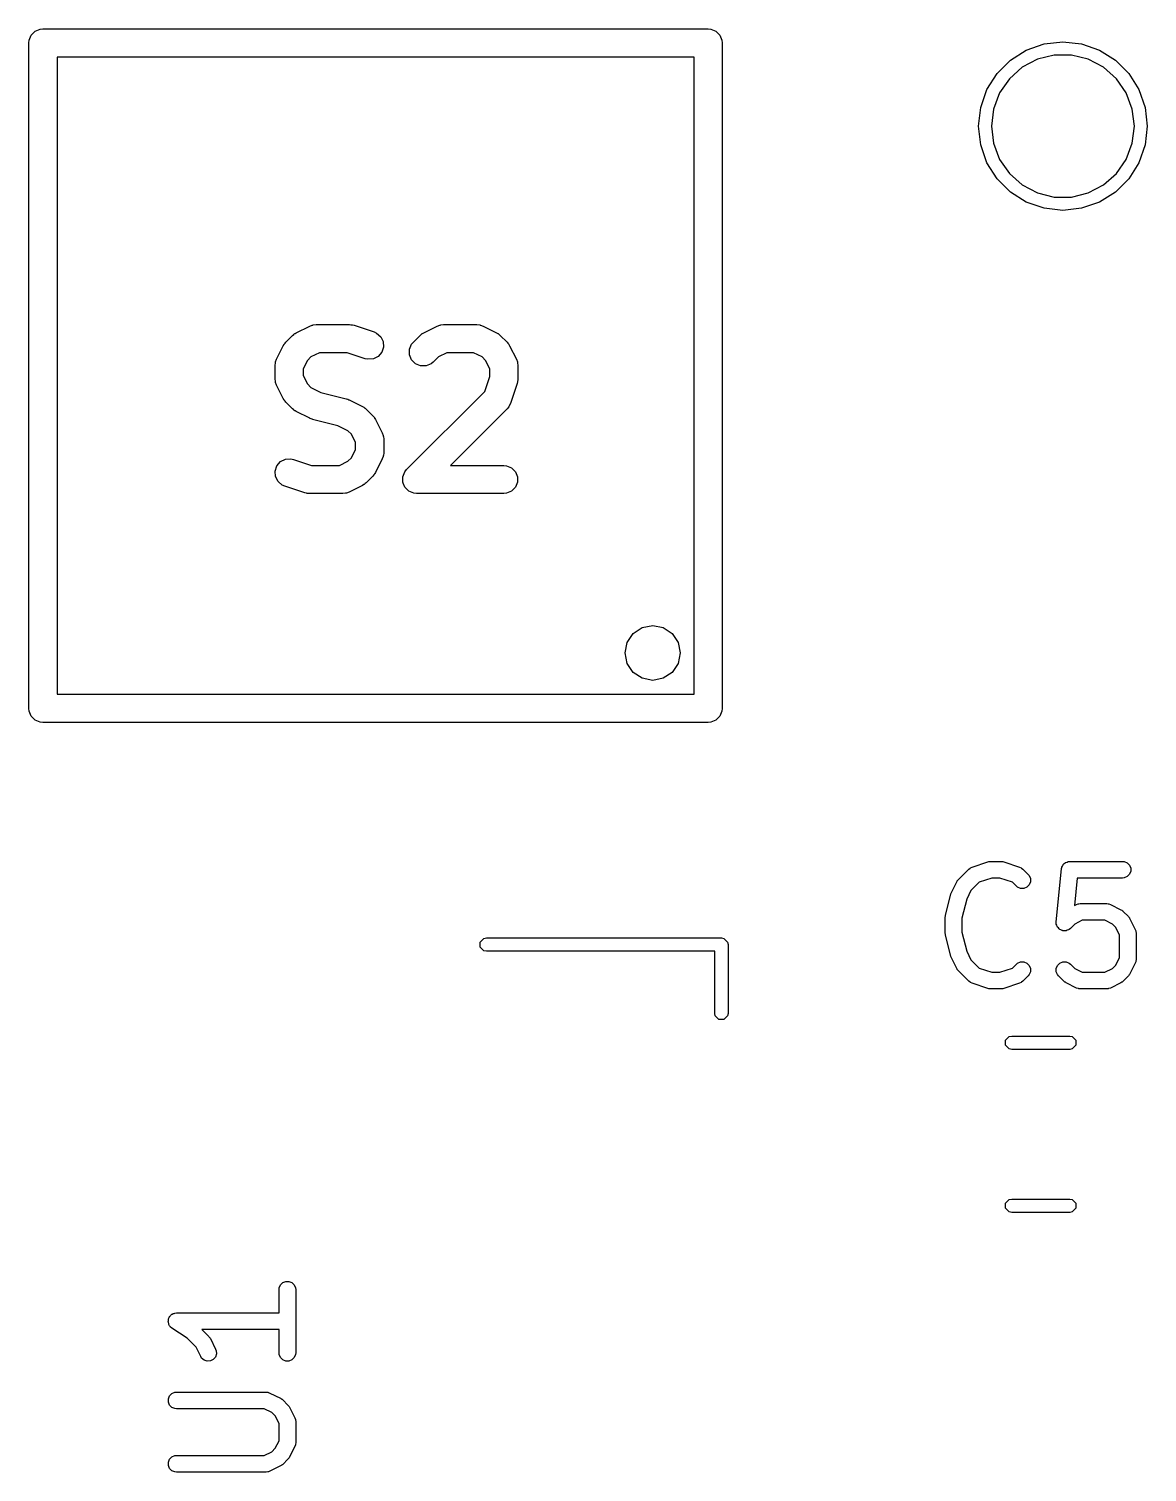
# Model space of a CAD drawing. Extents: x -0.8 to 79.7, y -28.9 to 1.9.
# Drawn here: x 57.37 to 67.46, y -12.14 to 0.88 of the extents above; entities that cross this region are included whole.
import ezdxf

# ---------------------------------------------------------------- set-up
doc = ezdxf.new("R2010")
doc.units = 0
doc.layers.add('BLACK', color=7, linetype='CONTINUOUS')

msp = doc.modelspace()

# ---------------------------------------------------------------- linework, layer by layer
at = {"layer": 'BLACK', "linetype": 'CONTINUOUS'}
for p, q in [((57.37544, 0.774776), (57.394403, 0.820557)), ((57.394403, 0.820557), (57.429443, 0.855597)), ((57.429443, 0.855597), (57.475224, 0.87456)), ((57.475224, 0.87456), (57.5, 0.877)), ((57.5, 0.877), (63.5, 0.877)), ((63.5, 0.877), (63.524776, 0.87456)), ((63.524776, 0.87456), (63.570557, 0.855597)), ((63.570557, 0.855597), (63.605597, 0.820557)), ((63.605597, 0.820557), (63.62456, 0.774776)), ((57.373, 0.75), (57.37544, 0.774776)), ((57.373, -5.25), (57.373, 0.75)), ((63.62456, 0.774776), (63.627, 0.75)), ((63.627, 0.75), (63.627, -5.25)), ((66.226148, 0.594192), (66.370248, 0.684736)), ((66.370248, 0.684736), (66.530884, 0.740945)), ((66.530884, 0.740945), (66.7, 0.76)), ((66.7, 0.76), (66.869116, 0.740945)), ((66.869116, 0.740945), (67.029752, 0.684736)), ((67.029752, 0.684736), (67.173852, 0.594192)), ((57.627, 0.623), (57.627, -5.123)), ((63.373, 0.623), (57.627, 0.623)), ((63.373, -5.123), (63.373, 0.623)), ((66.105808, 0.473852), (66.226148, 0.594192)), ((66.333768, 0.530579), (66.217434, 0.427516)), ((66.471386, 0.602806), (66.333768, 0.530579)), ((66.62229, 0.64), (66.471386, 0.602806)), ((66.77771, 0.64), (66.62229, 0.64)), ((66.928614, 0.602806), (66.77771, 0.64)), ((67.066232, 0.530579), (66.928614, 0.602806)), ((67.182566, 0.427516), (67.066232, 0.530579)), ((67.173852, 0.594192), (67.294192, 0.473852)), ((66.015264, 0.329752), (66.105808, 0.473852)), ((66.217434, 0.427516), (66.129146, 0.299607)), ((67.270854, 0.299607), (67.182566, 0.427516)), ((67.294192, 0.473852), (67.384736, 0.329752)), ((65.959055, 0.169116), (66.015264, 0.329752)), ((66.129146, 0.299607), (66.074033, 0.154287)), ((67.325967, 0.154287), (67.270854, 0.299607)), ((67.384736, 0.329752), (67.440945, 0.169116)), ((65.94, 0), (65.959055, 0.169116)), ((66.074033, 0.154287), (66.055299, 0)), ((67.344701, 0), (67.325967, 0.154287)), ((67.440945, 0.169116), (67.46, 0)), ((65.959055, -0.169116), (65.94, 0)), ((66.055299, 0), (66.074033, -0.154287)), ((67.325967, -0.154287), (67.344701, 0)), ((67.46, 0), (67.440945, -0.169116)), ((66.015264, -0.329752), (65.959055, -0.169116)), ((66.074033, -0.154287), (66.129146, -0.299607)), ((67.270854, -0.299607), (67.325967, -0.154287)), ((67.440945, -0.169116), (67.384736, -0.329752)), ((66.105808, -0.473852), (66.015264, -0.329752)), ((66.129146, -0.299607), (66.217434, -0.427516)), ((67.182566, -0.427516), (67.270854, -0.299607)), ((67.384736, -0.329752), (67.294192, -0.473852)), ((66.226148, -0.594192), (66.105808, -0.473852)), ((66.217434, -0.427516), (66.333768, -0.530579)), ((67.066232, -0.530579), (67.182566, -0.427516)), ((67.294192, -0.473852), (67.173852, -0.594192)), ((66.370248, -0.684736), (66.226148, -0.594192)), ((66.333768, -0.530579), (66.471386, -0.602806)), ((66.471386, -0.602806), (66.62229, -0.64)), ((66.62229, -0.64), (66.77771, -0.64)), ((66.77771, -0.64), (66.928614, -0.602806)), ((66.928614, -0.602806), (67.066232, -0.530579)), ((67.173852, -0.594192), (67.029752, -0.684736)), ((66.530884, -0.740945), (66.370248, -0.684736)), ((66.7, -0.76), (66.530884, -0.740945)), ((66.869116, -0.740945), (66.7, -0.76)), ((67.029752, -0.684736), (66.869116, -0.740945)), ((59.785537, -1.863202), (59.906488, -1.802726)), ((59.906488, -1.802726), (59.92974, -1.793828)), ((59.92974, -1.793828), (59.934292, -1.793504)), ((59.934292, -1.793504), (59.938509, -1.791758)), ((59.938509, -1.791758), (59.963285, -1.789318)), ((59.963285, -1.789318), (60.265666, -1.789318)), ((60.265666, -1.789318), (60.278204, -1.790552)), ((60.278204, -1.790552), (60.281551, -1.790315)), ((60.281551, -1.790315), (60.285952, -1.791315)), ((60.285952, -1.791315), (60.290442, -1.791758)), ((60.290442, -1.791758), (60.293539, -1.79304)), ((60.293539, -1.79304), (60.305827, -1.795835)), ((60.305827, -1.795835), (60.487256, -1.856311)), ((60.934584, -1.863202), (61.055537, -1.802726)), ((61.055537, -1.802726), (61.078789, -1.793828)), ((61.078789, -1.793828), (61.08334, -1.793504)), ((61.08334, -1.793504), (61.087557, -1.791758)), ((61.087557, -1.791758), (61.112333, -1.789318)), ((61.112333, -1.789318), (61.414714, -1.789318)), ((61.414714, -1.789318), (61.43949, -1.791758)), ((61.43949, -1.791758), (61.443706, -1.793504)), ((61.443706, -1.793504), (61.448259, -1.793828)), ((61.448259, -1.793828), (61.47151, -1.802726)), ((61.47151, -1.802726), (61.592462, -1.863202)), ((59.684059, -1.957207), (59.692054, -1.947467)), ((59.692054, -1.947467), (59.752531, -1.88699)), ((59.752531, -1.88699), (59.762271, -1.878997)), ((59.762271, -1.878997), (59.764468, -1.876464)), ((59.764468, -1.876464), (59.768287, -1.874059)), ((59.768287, -1.874059), (59.771776, -1.871197)), ((59.771776, -1.871197), (59.774874, -1.869913)), ((59.774874, -1.869913), (59.785537, -1.863202)), ((60.487256, -1.856311), (60.509989, -1.866461)), ((60.509989, -1.866461), (60.547424, -1.898928)), ((60.547424, -1.898928), (60.569585, -1.94325)), ((60.569585, -1.94325), (60.573098, -1.992679)), ((60.825308, -1.966712), (60.841101, -1.947467)), ((60.841101, -1.947467), (60.901577, -1.886991)), ((60.901577, -1.886991), (60.911319, -1.878995)), ((60.911319, -1.878995), (60.913515, -1.876464)), ((60.913515, -1.876464), (60.91733, -1.874062)), ((60.91733, -1.874062), (60.920822, -1.871197)), ((60.920822, -1.871197), (60.923923, -1.869912)), ((60.923923, -1.869912), (60.934584, -1.863202)), ((61.592462, -1.863202), (61.603126, -1.869915)), ((61.603126, -1.869915), (61.606224, -1.871198)), ((61.606224, -1.871198), (61.60971, -1.874059)), ((61.60971, -1.874059), (61.613531, -1.876464)), ((61.613531, -1.876464), (61.615728, -1.878997)), ((61.615728, -1.878997), (61.625469, -1.886991)), ((61.625469, -1.886991), (61.685945, -1.947467)), ((61.685945, -1.947467), (61.693939, -1.957208)), ((59.607788, -2.101426), (59.668264, -1.980474)), ((59.668264, -1.980474), (59.674976, -1.96981)), ((59.674976, -1.96981), (59.67626, -1.966711)), ((59.67626, -1.966711), (59.679122, -1.963222)), ((59.679122, -1.963222), (59.681526, -1.959405)), ((59.681526, -1.959405), (59.684059, -1.957207)), ((59.917562, -2.081169), (59.886231, -2.112499)), ((59.993265, -2.043318), (59.917562, -2.081169)), ((60.245056, -2.043318), (59.993265, -2.043318)), ((60.406934, -2.097277), (60.245056, -2.043318)), ((60.524961, -2.077123), (60.480639, -2.099284)), ((60.557428, -2.039688), (60.524961, -2.077123)), ((60.573098, -1.992679), (60.557428, -2.039688)), ((60.806344, -2.012493), (60.825308, -1.966712)), ((60.806344, -2.062047), (60.806344, -2.012493)), ((60.825308, -2.107828), (60.806344, -2.062047)), ((61.066611, -2.081168), (61.020707, -2.127073)), ((61.142314, -2.043318), (61.066611, -2.081168)), ((61.384734, -2.043318), (61.142314, -2.043318)), ((61.460434, -2.081168), (61.384734, -2.043318)), ((61.491767, -2.112501), (61.460434, -2.081168)), ((61.693939, -1.957208), (61.696471, -1.959404)), ((61.696471, -1.959404), (61.698873, -1.96322)), ((61.698873, -1.96322), (61.701739, -1.966712)), ((61.701739, -1.966712), (61.703023, -1.969812)), ((61.703023, -1.969812), (61.709734, -1.980473)), ((61.709734, -1.980473), (61.770211, -2.101425)), ((59.59438, -2.158222), (59.59682, -2.133446)), ((59.59438, -2.279175), (59.59438, -2.158222)), ((59.59682, -2.133446), (59.598566, -2.129229)), ((59.598566, -2.129229), (59.59889, -2.124677)), ((59.59889, -2.124677), (59.607788, -2.101426)), ((59.886231, -2.112499), (59.84838, -2.188202)), ((59.84838, -2.188202), (59.84838, -2.249194)), ((60.431211, -2.102797), (60.406934, -2.097277)), ((60.480639, -2.099284), (60.431211, -2.102797)), ((60.860346, -2.142866), (60.825308, -2.107828)), ((60.906127, -2.16183), (60.860346, -2.142866)), ((60.955681, -2.16183), (60.906127, -2.16183)), ((61.001462, -2.142866), (60.955681, -2.16183)), ((61.020707, -2.127073), (61.001462, -2.142866)), ((61.529619, -2.188203), (61.491767, -2.112501)), ((61.529619, -2.258564), (61.529619, -2.188203)), ((61.770211, -2.101425), (61.779109, -2.124677)), ((61.779109, -2.124677), (61.779432, -2.129229)), ((61.779432, -2.129229), (61.781179, -2.133446)), ((61.781179, -2.133446), (61.783619, -2.158222)), ((61.783619, -2.158222), (61.783619, -2.279175)), ((59.59682, -2.303951), (59.59438, -2.279175)), ((59.598566, -2.308167), (59.59682, -2.303951)), ((59.59889, -2.31272), (59.598566, -2.308167)), ((59.607788, -2.335971), (59.59889, -2.31272)), ((59.668264, -2.456923), (59.607788, -2.335971)), ((59.84838, -2.249194), (59.886231, -2.324897)), ((59.886231, -2.324897), (59.917561, -2.356227)), ((61.485139, -2.392), (61.529619, -2.258564)), ((61.777102, -2.319337), (61.716625, -2.500765)), ((61.779896, -2.307047), (61.777102, -2.319337)), ((61.781179, -2.303951), (61.779896, -2.307047)), ((61.78162, -2.299463), (61.781179, -2.303951)), ((61.782622, -2.295061), (61.78162, -2.299463)), ((61.783619, -2.279175), (61.782384, -2.291714)), ((61.782384, -2.291714), (61.782622, -2.295061)), ((59.674976, -2.467586), (59.668264, -2.456923)), ((59.67626, -2.470686), (59.674976, -2.467586)), ((59.679122, -2.474174), (59.67626, -2.470686)), ((59.917561, -2.356227), (60.007613, -2.401253)), ((60.007613, -2.401253), (60.235992, -2.458348)), ((60.235992, -2.458348), (60.237819, -2.459)), ((60.237819, -2.459), (60.238735, -2.459066)), ((60.238735, -2.459066), (60.249043, -2.463011)), ((60.249043, -2.463011), (60.259436, -2.466724)), ((60.259436, -2.466724), (60.260173, -2.46727)), ((60.260173, -2.46727), (60.261986, -2.467964)), ((60.261986, -2.467964), (60.382938, -2.52844)), ((60.780625, -3.096516), (61.485139, -2.392)), ((59.681526, -2.477992), (59.679122, -2.474174)), ((59.684059, -2.480189), (59.681526, -2.477992)), ((59.692054, -2.48993), (59.684059, -2.480189)), ((59.752531, -2.550407), (59.692054, -2.48993)), ((59.76227, -2.558399), (59.752531, -2.550407)), ((59.764467, -2.560932), (59.76227, -2.558399)), ((59.768286, -2.563336), (59.764467, -2.560932)), ((59.771776, -2.5662), (59.768286, -2.563336)), ((59.774873, -2.567483), (59.771776, -2.5662)), ((59.785536, -2.574195), (59.774873, -2.567483)), ((59.906488, -2.634672), (59.785536, -2.574195)), ((60.382938, -2.52844), (60.393602, -2.535153)), ((60.393602, -2.535153), (60.3967, -2.536436)), ((60.3967, -2.536436), (60.400186, -2.539297)), ((60.400186, -2.539297), (60.404007, -2.541702)), ((60.404007, -2.541702), (60.406204, -2.544235)), ((60.406204, -2.544235), (60.415945, -2.552229)), ((60.415945, -2.552229), (60.476421, -2.612705)), ((61.685944, -2.550406), (61.177033, -3.059318)), ((61.701738, -2.531161), (61.685944, -2.550406)), ((61.703484, -2.526945), (61.701738, -2.531161)), ((61.706475, -2.523497), (61.703484, -2.526945)), ((61.716625, -2.500765), (61.706475, -2.523497)), ((59.908302, -2.635366), (59.906488, -2.634672)), ((59.909039, -2.635912), (59.908302, -2.635366)), ((59.919424, -2.639622), (59.909039, -2.635912)), ((59.92974, -2.64357), (59.919424, -2.639622)), ((59.930655, -2.643635), (59.92974, -2.64357)), ((59.932483, -2.644288), (59.930655, -2.643635)), ((60.160863, -2.701382), (59.932483, -2.644288)), ((60.25091, -2.746406), (60.160863, -2.701382)), ((60.476421, -2.612705), (60.484415, -2.622446)), ((60.484415, -2.622446), (60.486947, -2.624642)), ((60.486947, -2.624642), (60.489349, -2.628458)), ((60.489349, -2.628458), (60.492215, -2.63195)), ((60.492215, -2.63195), (60.493499, -2.63505)), ((60.493499, -2.63505), (60.50021, -2.645711)), ((60.50021, -2.645711), (60.560687, -2.766665)), ((60.282243, -2.777739), (60.25091, -2.746406)), ((60.320095, -2.853442), (60.282243, -2.777739)), ((60.320095, -2.914431), (60.320095, -2.853442)), ((60.560687, -2.766665), (60.569585, -2.789916)), ((60.569585, -2.789916), (60.569908, -2.794468)), ((60.569908, -2.794468), (60.571655, -2.798685)), ((60.571655, -2.798685), (60.574095, -2.823461)), ((60.574095, -2.823461), (60.574095, -2.944413)), ((60.250912, -3.021466), (60.282242, -2.990136)), ((60.282242, -2.990136), (60.320095, -2.914431)), ((60.569585, -2.977958), (60.560687, -3.00121)), ((60.569908, -2.973405), (60.569585, -2.977958)), ((60.571655, -2.969189), (60.569908, -2.973405)), ((60.574095, -2.944413), (60.571655, -2.969189)), ((59.595377, -3.109957), (59.611047, -3.062948)), ((59.59889, -3.159386), (59.595377, -3.109957)), ((59.611047, -3.062948), (59.643514, -3.025513)), ((59.643514, -3.025513), (59.687836, -3.003352)), ((59.687836, -3.003352), (59.737265, -2.999839)), ((59.737265, -2.999839), (59.761541, -3.005359)), ((59.761541, -3.005359), (59.923419, -3.059318)), ((59.923419, -3.059318), (60.17521, -3.059318)), ((60.17521, -3.059318), (60.250912, -3.021466)), ((60.50021, -3.122162), (60.493498, -3.132824)), ((60.560687, -3.00121), (60.50021, -3.122162)), ((60.745868, -3.161541), (60.764831, -3.11576)), ((60.764831, -3.11576), (60.780625, -3.096516)), ((61.177033, -3.059318), (61.656619, -3.059318)), ((61.656619, -3.059318), (61.681395, -3.061758)), ((61.681395, -3.061758), (61.727176, -3.080721)), ((61.727176, -3.080721), (61.762216, -3.115761)), ((61.762216, -3.115761), (61.781179, -3.161542)), ((59.621051, -3.203708), (59.59889, -3.159386)), ((59.658486, -3.236175), (59.621051, -3.203708)), ((59.681219, -3.246325), (59.658486, -3.236175)), ((59.862648, -3.306801), (59.681219, -3.246325)), ((60.382938, -3.239434), (60.261986, -3.29991)), ((60.393601, -3.232721), (60.382938, -3.239434)), ((60.396701, -3.231438), (60.393601, -3.232721)), ((60.400189, -3.228575), (60.396701, -3.231438)), ((60.404007, -3.226172), (60.400189, -3.228575)), ((60.406204, -3.223638), (60.404007, -3.226172)), ((60.415945, -3.215644), (60.406204, -3.223638)), ((60.476422, -3.155167), (60.415945, -3.215644)), ((60.484414, -3.145427), (60.476422, -3.155167)), ((60.486947, -3.143231), (60.484414, -3.145427)), ((60.489351, -3.139411), (60.486947, -3.143231)), ((60.492215, -3.135922), (60.489351, -3.139411)), ((60.493498, -3.132824), (60.492215, -3.135922)), ((60.745868, -3.211095), (60.745868, -3.161541)), ((60.7495, -3.219863), (60.745868, -3.211095)), ((60.764831, -3.256875), (60.7495, -3.219863)), ((61.781179, -3.211094), (61.762216, -3.256875)), ((61.781179, -3.161542), (61.781179, -3.211094)), ((59.874934, -3.309594), (59.862648, -3.306801)), ((59.878033, -3.310878), (59.874934, -3.309594)), ((59.882523, -3.31132), (59.878033, -3.310878)), ((59.886925, -3.312321), (59.882523, -3.31132)), ((59.89027, -3.312083), (59.886925, -3.312321)), ((59.902809, -3.313318), (59.89027, -3.312083)), ((60.20519, -3.313318), (59.902809, -3.313318)), ((60.229966, -3.310878), (60.20519, -3.313318)), ((60.234182, -3.309131), (60.229966, -3.310878)), ((60.238735, -3.308808), (60.234182, -3.309131)), ((60.261986, -3.29991), (60.238735, -3.308808)), ((60.764832, -3.256876), (60.764831, -3.256875)), ((60.79987, -3.291915), (60.764832, -3.256876)), ((60.845651, -3.310878), (60.79987, -3.291915)), ((60.845652, -3.310878), (60.845651, -3.310878)), ((60.870428, -3.313318), (60.845652, -3.310878)), ((61.656619, -3.313318), (60.870428, -3.313318)), ((61.681395, -3.310878), (61.656619, -3.313318)), ((61.727176, -3.291915), (61.681395, -3.310878)), ((61.762216, -3.256875), (61.727176, -3.291915)), ((62.824708, -4.574708), (62.905133, -4.52097)), ((62.905133, -4.52097), (63, -4.5021)), ((63, -4.5021), (63.094867, -4.52097)), ((63.094867, -4.52097), (63.175292, -4.574708)), ((62.7521, -4.75), (62.77097, -4.655133)), ((62.77097, -4.655133), (62.824708, -4.574708)), ((63.175292, -4.574708), (63.22903, -4.655133)), ((63.22903, -4.655133), (63.2479, -4.75)), ((62.77097, -4.844867), (62.7521, -4.75)), ((63.2479, -4.75), (63.22903, -4.844867)), ((62.824708, -4.925292), (62.77097, -4.844867)), ((62.905133, -4.97903), (62.824708, -4.925292)), ((63.175292, -4.925292), (63.094867, -4.97903)), ((63.22903, -4.844867), (63.175292, -4.925292)), ((63, -4.9979), (62.905133, -4.97903)), ((63.094867, -4.97903), (63, -4.9979)), ((57.627, -5.123), (63.373, -5.123)), ((57.37544, -5.274776), (57.373, -5.25)), ((57.394403, -5.320557), (57.37544, -5.274776)), ((57.429443, -5.355597), (57.394403, -5.320557)), ((63.605597, -5.320557), (63.570557, -5.355597)), ((63.62456, -5.274776), (63.605597, -5.320557)), ((63.627, -5.25), (63.62456, -5.274776)), ((57.475224, -5.37456), (57.429443, -5.355597)), ((57.5, -5.377), (57.475224, -5.37456)), ((63.5, -5.377), (57.5, -5.377)), ((63.524776, -5.37456), (63.5, -5.377)), ((63.570557, -5.355597), (63.524776, -5.37456)), ((65.881045, -6.681287), (66.023901, -6.633668)), ((66.023901, -6.633668), (66.031156, -6.632018)), ((66.031156, -6.632018), (66.032987, -6.63126)), ((66.032987, -6.63126), (66.03564, -6.630998)), ((66.03564, -6.630998), (66.038238, -6.630408)), ((66.038238, -6.630408), (66.040212, -6.630548)), ((66.040212, -6.630548), (66.047619, -6.629819)), ((66.047619, -6.629819), (66.142857, -6.629819)), ((66.142857, -6.629819), (66.150262, -6.630548)), ((66.150262, -6.630548), (66.152237, -6.630408)), ((66.152237, -6.630408), (66.154834, -6.630998)), ((66.154834, -6.630998), (66.157489, -6.63126)), ((66.157489, -6.63126), (66.15932, -6.632018)), ((66.15932, -6.632018), (66.166574, -6.633668)), ((66.166574, -6.633668), (66.309431, -6.681287)), ((66.726649, -6.638622), (66.737146, -6.635454)), ((66.737146, -6.635454), (66.747273, -6.63126)), ((66.747273, -6.63126), (66.752878, -6.630707)), ((66.752878, -6.630707), (66.754665, -6.630169)), ((66.754665, -6.630169), (66.756493, -6.630351)), ((66.756493, -6.630351), (66.761905, -6.629819)), ((66.761905, -6.629819), (67.238095, -6.629819)), ((67.238095, -6.629819), (67.252727, -6.63126)), ((67.252727, -6.63126), (67.279763, -6.642459)), ((65.756491, -6.794643), (65.851729, -6.699405)), ((65.851729, -6.699405), (65.863094, -6.690077)), ((65.863094, -6.690077), (65.865584, -6.689045)), ((65.865584, -6.689045), (65.867619, -6.687281)), ((65.867619, -6.687281), (65.881045, -6.681287)), ((66.309431, -6.681287), (66.322856, -6.687281)), ((66.322856, -6.687281), (66.324891, -6.689046)), ((66.324891, -6.689046), (66.327382, -6.690078)), ((66.327382, -6.690078), (66.338747, -6.699405)), ((66.338747, -6.699405), (66.386366, -6.747024)), ((66.386366, -6.747024), (66.395693, -6.758389)), ((66.395693, -6.758389), (66.406892, -6.785425)), ((66.639658, -7.173546), (66.687277, -6.697356)), ((66.687277, -6.697356), (66.688346, -6.692023)), ((66.688346, -6.690187), (66.689059, -6.688464)), ((66.688346, -6.692023), (66.688346, -6.690187)), ((66.689059, -6.688464), (66.690167, -6.68294)), ((66.690167, -6.68294), (66.695349, -6.67328)), ((66.695349, -6.67328), (66.699545, -6.663151)), ((66.699545, -6.663151), (66.702216, -6.660479)), ((66.702216, -6.660479), (66.704001, -6.657153)), ((66.704001, -6.657153), (66.712483, -6.650212)), ((66.712483, -6.650212), (66.720237, -6.642459)), ((66.720237, -6.642459), (66.723725, -6.641013)), ((66.723725, -6.641013), (66.726649, -6.638622)), ((67.279763, -6.767179), (67.252727, -6.778378)), ((67.279763, -6.642459), (67.300455, -6.663151)), ((67.300455, -6.746487), (67.279763, -6.767179)), ((67.300455, -6.663151), (67.311654, -6.690187)), ((67.311654, -6.719451), (67.300455, -6.746487)), ((67.311654, -6.690187), (67.311654, -6.719451)), ((65.694823, -6.909373), (65.742442, -6.814135)), ((65.742442, -6.814135), (65.746406, -6.807835)), ((65.746406, -6.807835), (65.747164, -6.806008)), ((65.747164, -6.806008), (65.748852, -6.803951)), ((65.748852, -6.803951), (65.750274, -6.801692)), ((65.750274, -6.801692), (65.751772, -6.800392)), ((65.751772, -6.800392), (65.756491, -6.794643)), ((65.871163, -6.892103), (65.832669, -6.96909)), ((65.945276, -6.81799), (65.871163, -6.892103)), ((66.059789, -6.779819), (65.945276, -6.81799)), ((66.130687, -6.779819), (66.059789, -6.779819)), ((66.2452, -6.81799), (66.130687, -6.779819)), ((66.2803, -6.85309), (66.2452, -6.81799)), ((66.291665, -6.862417), (66.2803, -6.85309)), ((66.318701, -6.873616), (66.291665, -6.862417)), ((66.347964, -6.873616), (66.318701, -6.873616)), ((66.375, -6.862417), (66.347964, -6.873616)), ((66.395693, -6.841724), (66.375, -6.862417)), ((66.406892, -6.814688), (66.395693, -6.841724)), ((66.406892, -6.785425), (66.406892, -6.814688)), ((66.829779, -6.779819), (66.80496, -7.028009)), ((67.238095, -6.779819), (66.829779, -6.779819)), ((67.252727, -6.778378), (67.238095, -6.779819)), ((65.641525, -7.1152), (65.689144, -6.924724)), ((65.689144, -6.924724), (65.689529, -6.923644)), ((65.689529, -6.923644), (65.689568, -6.923105)), ((65.689568, -6.923105), (65.691895, -6.917023)), ((65.691895, -6.917023), (65.694091, -6.910878)), ((65.694091, -6.910878), (65.694413, -6.910442)), ((65.694413, -6.910442), (65.694823, -6.909373)), ((65.832669, -6.96909), (65.789286, -7.142624)), ((66.80496, -7.028009), (66.823602, -7.018689)), ((66.823602, -7.018689), (66.837333, -7.013434)), ((66.837333, -7.013434), (66.840022, -7.013242)), ((66.840022, -7.013242), (66.842511, -7.012212)), ((66.842511, -7.012212), (66.857143, -7.010771)), ((66.857143, -7.010771), (67.095238, -7.010771)), ((67.095238, -7.010771), (67.10987, -7.012212)), ((67.10987, -7.012212), (67.112359, -7.013243)), ((67.112359, -7.013243), (67.115047, -7.013434)), ((67.115047, -7.013434), (67.128779, -7.018689)), ((67.128779, -7.018689), (67.224017, -7.066308)), ((65.639286, -7.13339), (65.639537, -7.130836)), ((65.639286, -7.276247), (65.639286, -7.13339)), ((65.639375, -7.129744), (65.640184, -7.12427)), ((65.639537, -7.130836), (65.639375, -7.129744)), ((65.640184, -7.12427), (65.640727, -7.118758)), ((65.640727, -7.118758), (65.641149, -7.117736)), ((65.641149, -7.117736), (65.641525, -7.1152)), ((65.789286, -7.142624), (65.789286, -7.267013)), ((67.224017, -7.066308), (67.230316, -7.070272)), ((67.230316, -7.070272), (67.232144, -7.07103)), ((67.232144, -7.07103), (67.2342, -7.072718)), ((67.2342, -7.072718), (67.23646, -7.07414)), ((67.23646, -7.07414), (67.237759, -7.075638)), ((67.237759, -7.075638), (67.243509, -7.080357)), ((67.243509, -7.080357), (67.291128, -7.127976)), ((67.291128, -7.127976), (67.295846, -7.133725)), ((67.295846, -7.133725), (67.297345, -7.135025)), ((67.297345, -7.135025), (67.298766, -7.137284)), ((67.298766, -7.137284), (67.300455, -7.139341)), ((67.300455, -7.139341), (67.301212, -7.141168)), ((67.301212, -7.141168), (67.305177, -7.147468)), ((67.305177, -7.147468), (67.352796, -7.242706)), ((65.639537, -7.2788), (65.639286, -7.276247)), ((65.639375, -7.279893), (65.639537, -7.2788)), ((65.640184, -7.285366), (65.639375, -7.279893)), ((65.640727, -7.290879), (65.640184, -7.285366)), ((65.789286, -7.267013), (65.832669, -7.440547)), ((66.639636, -7.188249), (66.639658, -7.173546)), ((66.640727, -7.191864), (66.639636, -7.188249)), ((66.640727, -7.19564), (66.640727, -7.191864)), ((66.644921, -7.205765), (66.640727, -7.19564)), ((66.648089, -7.216265), (66.644921, -7.205765)), ((66.65048, -7.219188), (66.648089, -7.216265)), ((66.651926, -7.222677), (66.65048, -7.219188)), ((66.659679, -7.23043), (66.651926, -7.222677)), ((66.66662, -7.238913), (66.659679, -7.23043)), ((66.669946, -7.240697), (66.66662, -7.238913)), ((66.672618, -7.243369), (66.669946, -7.240697)), ((66.682745, -7.247564), (66.672618, -7.243369)), ((66.692407, -7.252747), (66.682745, -7.247564)), ((66.696166, -7.253122), (66.692407, -7.252747)), ((66.699655, -7.254568), (66.696166, -7.253122)), ((66.710616, -7.254568), (66.699655, -7.254568)), ((66.721526, -7.255659), (66.710616, -7.254568)), ((66.725142, -7.254568), (66.721526, -7.255659)), ((66.728917, -7.254568), (66.725142, -7.254568)), ((66.739042, -7.250373), (66.728917, -7.254568)), ((66.749542, -7.247206), (66.739042, -7.250373)), ((66.752465, -7.244814), (66.749542, -7.247206)), ((66.755954, -7.243369), (66.752465, -7.244814)), ((66.767319, -7.234042), (66.755954, -7.243369)), ((66.806332, -7.195029), (66.767319, -7.234042)), ((66.874848, -7.160771), (66.806332, -7.195029)), ((67.077533, -7.160771), (66.874848, -7.160771)), ((67.146049, -7.195029), (67.077533, -7.160771)), ((67.176456, -7.225436), (67.146049, -7.195029)), ((67.210714, -7.293952), (67.176456, -7.225436)), ((67.352796, -7.242706), (67.358051, -7.256437)), ((67.358051, -7.256437), (67.358242, -7.259126)), ((67.358242, -7.259126), (67.359273, -7.261615)), ((67.359273, -7.261615), (67.360714, -7.276247)), ((67.360714, -7.276247), (67.360714, -7.514342)), ((61.444567, -7.357039), (61.477039, -7.324567)), ((61.444567, -7.402961), (61.444567, -7.357039)), ((61.477039, -7.435433), (61.444567, -7.402961)), ((61.477039, -7.324567), (61.5, -7.32)), ((61.5, -7.32), (63.62, -7.32)), ((63.62, -7.32), (63.642961, -7.324567)), ((63.642961, -7.324567), (63.675433, -7.357039)), ((63.675433, -7.357039), (63.68, -7.38)), ((63.68, -7.38), (63.68, -8)), ((65.641149, -7.2919), (65.640727, -7.290879)), ((65.641525, -7.294437), (65.641149, -7.2919)), ((65.689144, -7.484913), (65.641525, -7.294437)), ((67.210714, -7.496637), (67.210714, -7.293952)), ((61.5, -7.44), (61.477039, -7.435433)), ((63.56, -7.44), (61.5, -7.44)), ((63.56, -8), (63.56, -7.44)), ((65.689529, -7.485992), (65.689144, -7.484913)), ((65.689568, -7.486532), (65.689529, -7.485992)), ((65.691895, -7.492613), (65.689568, -7.486532)), ((65.694091, -7.498759), (65.691895, -7.492613)), ((65.694413, -7.499194), (65.694091, -7.498759)), ((65.694823, -7.500264), (65.694413, -7.499194)), ((65.742442, -7.595502), (65.694823, -7.500264)), ((65.832669, -7.440547), (65.871163, -7.517534)), ((65.871163, -7.517534), (65.945276, -7.591648)), ((66.280299, -7.556548), (66.291665, -7.54722)), ((66.291665, -7.54722), (66.318701, -7.536021)), ((66.318701, -7.536021), (66.347964, -7.536021)), ((66.347964, -7.536021), (66.375, -7.547219)), ((66.375, -7.547219), (66.395693, -7.567912)), ((66.651926, -7.567912), (66.672619, -7.547219)), ((66.672619, -7.547219), (66.699655, -7.536021)), ((66.699655, -7.536021), (66.728918, -7.536021)), ((66.728918, -7.536021), (66.755954, -7.54722)), ((66.755954, -7.54722), (66.76732, -7.556548)), ((67.176455, -7.565153), (67.210714, -7.496637)), ((67.352796, -7.547883), (67.305177, -7.643121)), ((67.358051, -7.534152), (67.352796, -7.547883)), ((67.358242, -7.531462), (67.358051, -7.534152)), ((67.359273, -7.528974), (67.358242, -7.531462)), ((67.360714, -7.514342), (67.359273, -7.528974)), ((65.746405, -7.601798), (65.742442, -7.595502)), ((65.747163, -7.603628), (65.746405, -7.601798)), ((65.748852, -7.605686), (65.747163, -7.603628)), ((65.750274, -7.607945), (65.748852, -7.605686)), ((65.751772, -7.609244), (65.750274, -7.607945)), ((65.756491, -7.614994), (65.751772, -7.609244)), ((65.851729, -7.710233), (65.756491, -7.614994)), ((65.945276, -7.591648), (66.059789, -7.629819)), ((66.059789, -7.629819), (66.130687, -7.629819)), ((66.130687, -7.629819), (66.2452, -7.591647)), ((66.2452, -7.591647), (66.280299, -7.556548)), ((66.386366, -7.662613), (66.338748, -7.710232)), ((66.395694, -7.651247), (66.386366, -7.662613)), ((66.395693, -7.567912), (66.406892, -7.594948)), ((66.406892, -7.624211), (66.395694, -7.651247)), ((66.406892, -7.594948), (66.406892, -7.624211)), ((66.640727, -7.594948), (66.651926, -7.567912)), ((66.640727, -7.624211), (66.640727, -7.594948)), ((66.651925, -7.651247), (66.640727, -7.624211)), ((66.661252, -7.662612), (66.651925, -7.651247)), ((66.708871, -7.710232), (66.661252, -7.662612)), ((66.76732, -7.556548), (66.806332, -7.595561)), ((66.806332, -7.595561), (66.874848, -7.629819)), ((66.874848, -7.629819), (67.077533, -7.629819)), ((67.077533, -7.629819), (67.146048, -7.595561)), ((67.146048, -7.595561), (67.176455, -7.565153)), ((67.291128, -7.662613), (67.24351, -7.710232)), ((67.295846, -7.656863), (67.291128, -7.662613)), ((67.297345, -7.655564), (67.295846, -7.656863)), ((67.298766, -7.653305), (67.297345, -7.655564)), ((67.300456, -7.651247), (67.298766, -7.653305)), ((67.301213, -7.649417), (67.300456, -7.651247)), ((67.305177, -7.643121), (67.301213, -7.649417)), ((65.863094, -7.719561), (65.851729, -7.710233)), ((65.865584, -7.720592), (65.863094, -7.719561)), ((65.867619, -7.722357), (65.865584, -7.720592)), ((65.881045, -7.728351), (65.867619, -7.722357)), ((66.023901, -7.77597), (65.881045, -7.728351)), ((66.031156, -7.777619), (66.023901, -7.77597)), ((66.032987, -7.778378), (66.031156, -7.777619)), ((66.03564, -7.778639), (66.032987, -7.778378)), ((66.038238, -7.77923), (66.03564, -7.778639)), ((66.040212, -7.779089), (66.038238, -7.77923)), ((66.047619, -7.779819), (66.040212, -7.779089)), ((66.142857, -7.779819), (66.047619, -7.779819)), ((66.150262, -7.779089), (66.142857, -7.779819)), ((66.152237, -7.77923), (66.150262, -7.779089)), ((66.154834, -7.778639), (66.152237, -7.77923)), ((66.157489, -7.778378), (66.154834, -7.778639)), ((66.15932, -7.777619), (66.157489, -7.778378)), ((66.166574, -7.77597), (66.15932, -7.777619)), ((66.309431, -7.728351), (66.166574, -7.77597)), ((66.322856, -7.722357), (66.309431, -7.728351)), ((66.324891, -7.720591), (66.322856, -7.722357)), ((66.327382, -7.71956), (66.324891, -7.720591)), ((66.338748, -7.710232), (66.327382, -7.71956)), ((66.71462, -7.71495), (66.708871, -7.710232)), ((66.715921, -7.71645), (66.71462, -7.71495)), ((66.71818, -7.717872), (66.715921, -7.71645)), ((66.720237, -7.71956), (66.71818, -7.717872)), ((66.722064, -7.720317), (66.720237, -7.71956)), ((66.728364, -7.724282), (66.722064, -7.720317)), ((66.823602, -7.771901), (66.728364, -7.724282)), ((66.837333, -7.777156), (66.823602, -7.771901)), ((66.840022, -7.777347), (66.837333, -7.777156)), ((66.842511, -7.778378), (66.840022, -7.777347)), ((66.857143, -7.779819), (66.842511, -7.778378)), ((67.095238, -7.779819), (66.857143, -7.779819)), ((67.10987, -7.778378), (67.095238, -7.779819)), ((67.112359, -7.777346), (67.10987, -7.778378)), ((67.115047, -7.777156), (67.112359, -7.777346)), ((67.128779, -7.771901), (67.115047, -7.777156)), ((67.224017, -7.724282), (67.128779, -7.771901)), ((67.230316, -7.720317), (67.224017, -7.724282)), ((67.232144, -7.71956), (67.230316, -7.720317)), ((67.2342, -7.717872), (67.232144, -7.71956)), ((67.23646, -7.71645), (67.2342, -7.717872)), ((67.23776, -7.71495), (67.23646, -7.71645)), ((67.24351, -7.710232), (67.23776, -7.71495)), ((63.564567, -8.022961), (63.56, -8)), ((63.597039, -8.055433), (63.564567, -8.022961)), ((63.642961, -8.055433), (63.597039, -8.055433)), ((63.675433, -8.022961), (63.642961, -8.055433)), ((63.68, -8), (63.675433, -8.022961)), ((66.183315, -8.242039), (66.215787, -8.209567)), ((66.183315, -8.287961), (66.183315, -8.242039)), ((66.215787, -8.320433), (66.183315, -8.287961)), ((66.215787, -8.209567), (66.238748, -8.205)), ((66.238748, -8.325), (66.215787, -8.320433)), ((66.238748, -8.205), (66.761252, -8.205)), ((66.761252, -8.325), (66.238748, -8.325)), ((66.761252, -8.205), (66.784213, -8.209567)), ((66.784213, -8.320433), (66.761252, -8.325)), ((66.784213, -8.209567), (66.816685, -8.242039)), ((66.816685, -8.287961), (66.784213, -8.320433)), ((66.816685, -8.242039), (66.816685, -8.287961)), ((66.183315, -9.712039), (66.215787, -9.679567)), ((66.183315, -9.757961), (66.183315, -9.712039)), ((66.215787, -9.790433), (66.183315, -9.757961)), ((66.215787, -9.679567), (66.238748, -9.675)), ((66.238748, -9.675), (66.761252, -9.675)), ((66.761252, -9.675), (66.784213, -9.679567)), ((66.784213, -9.679567), (66.816685, -9.712039)), ((66.816685, -9.757961), (66.784213, -9.790433)), ((66.816685, -9.712039), (66.816685, -9.757961)), ((66.238748, -9.795), (66.215787, -9.790433)), ((66.761252, -9.795), (66.238748, -9.795)), ((66.784213, -9.790433), (66.761252, -9.795)), ((59.629819, -10.490476), (59.63126, -10.475844)), ((59.629819, -10.70119), (59.629819, -10.490476)), ((59.63126, -10.475844), (59.642459, -10.448808)), ((59.642459, -10.448808), (59.663151, -10.428116)), ((59.663151, -10.428116), (59.690187, -10.416917)), ((59.690187, -10.416917), (59.719451, -10.416917)), ((59.719451, -10.416917), (59.746487, -10.428116)), ((59.746487, -10.428116), (59.767179, -10.448808)), ((59.767179, -10.448808), (59.778378, -10.475844)), ((59.778378, -10.475844), (59.779819, -10.490476)), ((59.779819, -10.490476), (59.779819, -11.061904)), ((58.629819, -10.776269), (58.63126, -10.768984)), ((58.63126, -10.783473), (58.629819, -10.776269)), ((58.63126, -10.761558), (58.634072, -10.754769)), ((58.63126, -10.768984), (58.63126, -10.761558)), ((58.63126, -10.790822), (58.63126, -10.783473)), ((58.634101, -10.797682), (58.63126, -10.790822)), ((58.634072, -10.754769), (58.635498, -10.747561)), ((58.635558, -10.804963), (58.634101, -10.797682)), ((58.635498, -10.747561), (58.639617, -10.741382)), ((58.639617, -10.741382), (58.642459, -10.734522)), ((58.642459, -10.734522), (58.647654, -10.729326)), ((58.647654, -10.729326), (58.651731, -10.723212)), ((58.651731, -10.723212), (58.6579, -10.71908)), ((58.6579, -10.71908), (58.663151, -10.71383)), ((58.663151, -10.71383), (58.66994, -10.711017)), ((58.66994, -10.711017), (58.676046, -10.706929)), ((58.676046, -10.706929), (58.683326, -10.705472)), ((58.683326, -10.705472), (58.690187, -10.702631)), ((58.690187, -10.702631), (58.704663, -10.701205)), ((58.704663, -10.701205), (58.70474, -10.70119)), ((58.70474, -10.70119), (58.704766, -10.701195)), ((58.704766, -10.701195), (58.704819, -10.70119)), ((58.704819, -10.70119), (59.629819, -10.70119)), ((58.639646, -10.811068), (58.635558, -10.804963)), ((58.642459, -10.817858), (58.639646, -10.811068)), ((58.647709, -10.823108), (58.642459, -10.817858)), ((58.651841, -10.829278), (58.647709, -10.823108)), ((58.663099, -10.838498), (58.651841, -10.829278)), ((58.663151, -10.83855), (58.663099, -10.838498)), ((58.663173, -10.838559), (58.663151, -10.83855)), ((58.663216, -10.838594), (58.663173, -10.838559)), ((58.799894, -10.929712), (58.663216, -10.838594)), ((58.881275, -11.011093), (58.799894, -10.929712)), ((59.629819, -10.85119), (58.933504, -10.85119)), ((58.933504, -10.85119), (58.995947, -10.913633)), ((58.995947, -10.913633), (59.000667, -10.919383)), ((59.000667, -10.919383), (59.002164, -10.920682)), ((59.002164, -10.920682), (59.003583, -10.922936)), ((59.003583, -10.922936), (59.005275, -10.924998)), ((59.005275, -10.924998), (59.006033, -10.92683)), ((59.006033, -10.92683), (59.009996, -10.933125)), ((59.629819, -11.061904), (59.629819, -10.85119)), ((58.923451, -11.095445), (58.881275, -11.011093)), ((59.009996, -10.933125), (59.057615, -11.028363)), ((59.057615, -11.028363), (59.06287, -11.042094)), ((59.06287, -11.042094), (59.064944, -11.071284)), ((58.931283, -11.107888), (58.923451, -11.095445)), ((58.953391, -11.127061), (58.931283, -11.107888)), ((58.981152, -11.136315), (58.953391, -11.127061)), ((59.010342, -11.134241), (58.981152, -11.136315)), ((59.036517, -11.121153), (59.010342, -11.134241)), ((59.05569, -11.099046), (59.036517, -11.121153)), ((59.064944, -11.071284), (59.05569, -11.099046)), ((59.63126, -11.076536), (59.629819, -11.061904)), ((59.642459, -11.103572), (59.63126, -11.076536)), ((59.663151, -11.124264), (59.642459, -11.103572)), ((59.690187, -11.135463), (59.663151, -11.124264)), ((59.719451, -11.135463), (59.690187, -11.135463)), ((59.746487, -11.124264), (59.719451, -11.135463)), ((59.767179, -11.103572), (59.746487, -11.124264)), ((59.778378, -11.076536), (59.767179, -11.103572)), ((59.779819, -11.061904), (59.778378, -11.076536)), ((58.63126, -11.475844), (58.642459, -11.448808)), ((58.642459, -11.448808), (58.663151, -11.428116)), ((58.663151, -11.428116), (58.690187, -11.416917)), ((58.690187, -11.416917), (58.704819, -11.415476)), ((58.704819, -11.415476), (59.514342, -11.415476)), ((59.514342, -11.415476), (59.528974, -11.416917)), ((59.528974, -11.416917), (59.531463, -11.417948)), ((59.531463, -11.417948), (59.534151, -11.418139)), ((59.534151, -11.418139), (59.547883, -11.423394)), ((59.547883, -11.423394), (59.643121, -11.471013)), ((58.63126, -11.505108), (58.63126, -11.475844)), ((58.642459, -11.532144), (58.63126, -11.505108)), ((58.663151, -11.552836), (58.642459, -11.532144)), ((58.690187, -11.564035), (58.663151, -11.552836)), ((58.704819, -11.565476), (58.690187, -11.564035)), ((59.496637, -11.565476), (58.704819, -11.565476)), ((59.565153, -11.599734), (59.496637, -11.565476)), ((59.643121, -11.471013), (59.649417, -11.474976)), ((59.649417, -11.474976), (59.651247, -11.475734)), ((59.651247, -11.475734), (59.653305, -11.477423)), ((59.653305, -11.477423), (59.655564, -11.478845)), ((59.655564, -11.478845), (59.656863, -11.480343)), ((59.656863, -11.480343), (59.662612, -11.485061)), ((59.662612, -11.485061), (59.710232, -11.53268)), ((59.710232, -11.53268), (59.71495, -11.538429)), ((59.71495, -11.538429), (59.71645, -11.53973)), ((59.71645, -11.53973), (59.717872, -11.541989)), ((59.717872, -11.541989), (59.71956, -11.544046)), ((59.71956, -11.544046), (59.720317, -11.545873)), ((59.720317, -11.545873), (59.724282, -11.552173)), ((59.724282, -11.552173), (59.771901, -11.647411)), ((59.595561, -11.630141), (59.565153, -11.599734)), ((59.629819, -11.698657), (59.595561, -11.630141)), ((59.629819, -11.853723), (59.629819, -11.698657)), ((59.771901, -11.647411), (59.777156, -11.661142)), ((59.777156, -11.661142), (59.777347, -11.663831)), ((59.777347, -11.663831), (59.778378, -11.66632)), ((59.778378, -11.66632), (59.779819, -11.680952)), ((59.779819, -11.680952), (59.779819, -11.871428)), ((59.496637, -11.986904), (59.565153, -11.952645)), ((59.565153, -11.952645), (59.595561, -11.922238)), ((59.595561, -11.922238), (59.629819, -11.853723)), ((59.771901, -11.904969), (59.724282, -12.000207)), ((59.777156, -11.891238), (59.771901, -11.904969)), ((59.777347, -11.888548), (59.777156, -11.891238)), ((59.778378, -11.88606), (59.777347, -11.888548)), ((59.779819, -11.871428), (59.778378, -11.88606)), ((58.63126, -12.047272), (58.642459, -12.020236)), ((58.63126, -12.076536), (58.63126, -12.047272)), ((58.642459, -12.103572), (58.63126, -12.076536)), ((58.642459, -12.020236), (58.663151, -11.999544)), ((58.663151, -11.999544), (58.690187, -11.988345)), ((58.690187, -11.988345), (58.704819, -11.986904)), ((58.704819, -11.986904), (59.496637, -11.986904)), ((59.643121, -12.081367), (59.547883, -12.128986)), ((59.649417, -12.077403), (59.643121, -12.081367)), ((59.651247, -12.076646), (59.649417, -12.077403)), ((59.653305, -12.074956), (59.651247, -12.076646)), ((59.655564, -12.073535), (59.653305, -12.074956)), ((59.656863, -12.072036), (59.655564, -12.073535)), ((59.662612, -12.067319), (59.656863, -12.072036)), ((59.710232, -12.0197), (59.662612, -12.067319)), ((59.71495, -12.01395), (59.710232, -12.0197)), ((59.71645, -12.01265), (59.71495, -12.01395)), ((59.717872, -12.01039), (59.71645, -12.01265)), ((59.71956, -12.008334), (59.717872, -12.01039)), ((59.720317, -12.006506), (59.71956, -12.008334)), ((59.724282, -12.000207), (59.720317, -12.006506)), ((58.663151, -12.124264), (58.642459, -12.103572)), ((58.690187, -12.135463), (58.663151, -12.124264)), ((58.704819, -12.136904), (58.690187, -12.135463)), ((59.514342, -12.136904), (58.704819, -12.136904)), ((59.528974, -12.135463), (59.514342, -12.136904)), ((59.531463, -12.134431), (59.528974, -12.135463)), ((59.534151, -12.134241), (59.531463, -12.134431)), ((59.547883, -12.128986), (59.534151, -12.134241))]:
    msp.add_line(p, q, dxfattribs=at)

doc.saveas('drawing.dxf')
